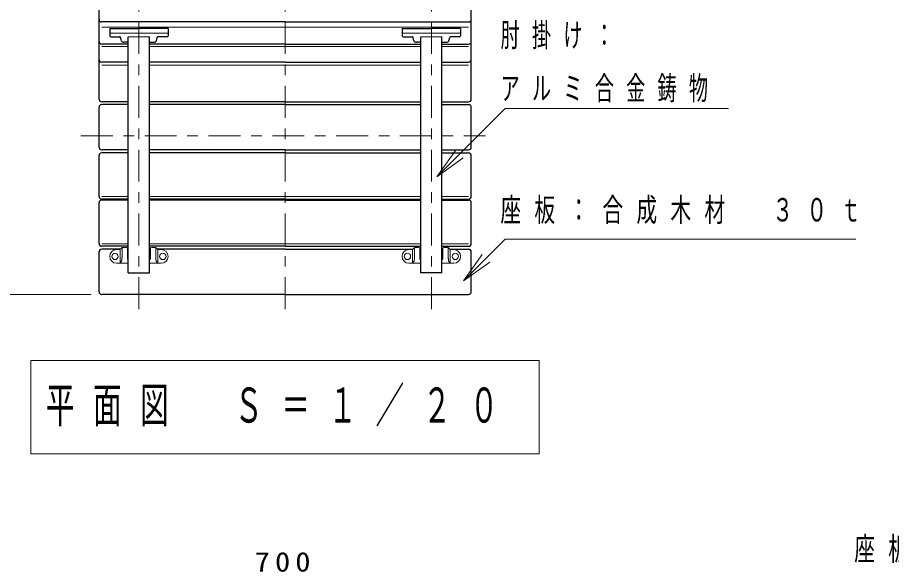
# Model space of a CAD drawing. Units: millimetres on the paper. Extents: x -365 to 0, y -26 to 257.
# Drawn here: x -320.2 to -238, y 161.3 to 213 of the extents above; entities that cross this region are included whole.
import ezdxf

# ---------------------------------------------------------------- set-up
doc = ezdxf.new("R2010")
doc.units = ezdxf.units.MM
doc.linetypes.add('USER2', pattern=[6, 3, -1, 1, -1])
doc.layers.add('LY_1', color=7, linetype='Continuous', lineweight=25)
doc.styles.add('ＭＳ ゴシック', font='')
doc.styles.get('ＭＳ ゴシック').set_extended_font_data('MS Gothic')

msp = doc.modelspace()

# ---------------------------------------------------------------- linework, layer by layer
at = {"layer": 'LY_1', "linetype": 'USER2', "lineweight": 13}
for p, q in [((-308.774, 185.616), (-308.774, 229.058)), ((-295.024, 185.616), (-295.024, 229.058)), ((-281.274, 185.616), (-281.274, 229.058)), ((-314.225, 201.906), (-276.167, 201.906))]:
    msp.add_line(p, q, dxfattribs=at)
at = {"layer": 'LY_1'}
for p, q in [((-312.524, 205.367), (-312.524, 227.135)), ((-277.524, 205.367), (-277.524, 227.135)), ((-295.024, 212.623), (-312.274, 212.623)), ((-295.024, 212.623), (-277.774, 212.623)), ((-311.524, 212.01), (-308.774, 212.01)), ((-311.524, 212.01), (-311.517, 211.33)), ((-306.024, 212.01), (-308.774, 212.01)), ((-306.024, 212.01), (-306.031, 211.33)), ((-284.024, 212.01), (-281.274, 212.01)), ((-284.024, 212.01), (-284.017, 211.33)), ((-278.524, 212.01), (-281.274, 212.01)), ((-278.524, 212.01), (-278.531, 211.33)), ((-309.774, 210.545), (-312.274, 210.545)), ((-311.417, 211.233), (-310.589, 211.233)), ((-310.415, 210.859), (-310.498, 211.173)), ((-309.774, 210.709), (-310.186, 210.709)), ((-307.774, 210.709), (-307.363, 210.709)), ((-295.024, 210.545), (-307.774, 210.545)), ((-307.134, 210.859), (-307.05, 211.173)), ((-306.131, 211.233), (-306.959, 211.233)), ((-295.024, 210.545), (-282.274, 210.545)), ((-283.917, 211.233), (-283.089, 211.233)), ((-282.915, 210.859), (-282.998, 211.173)), ((-282.274, 210.709), (-282.686, 210.709)), ((-280.274, 210.709), (-279.863, 210.709)), ((-280.274, 210.545), (-277.774, 210.545)), ((-279.634, 210.859), (-279.55, 211.173)), ((-278.631, 211.233), (-279.459, 211.233)), ((-309.774, 208.846), (-312.274, 208.846)), ((-295.024, 208.846), (-307.774, 208.846)), ((-295.024, 208.846), (-282.274, 208.846)), ((-280.274, 208.846), (-277.774, 208.846)), ((-309.774, 205.117), (-312.274, 205.117)), ((-309.774, 204.856), (-312.274, 204.856)), ((-295.024, 205.117), (-307.774, 205.117)), ((-295.024, 204.856), (-307.774, 204.856)), ((-295.024, 205.117), (-282.274, 205.117)), ((-295.024, 204.856), (-282.274, 204.856)), ((-280.274, 205.117), (-277.774, 205.117)), ((-280.274, 204.856), (-277.774, 204.856)), ((-312.524, 200.856), (-312.524, 204.606)), ((-277.524, 200.856), (-277.524, 204.606)), ((-309.774, 200.606), (-312.274, 200.606)), ((-295.024, 200.606), (-307.774, 200.606)), ((-295.024, 200.606), (-282.274, 200.606)), ((-280.274, 200.606), (-277.774, 200.606)), ((-312.524, 196.22), (-312.524, 200.063)), ((-309.774, 200.313), (-312.274, 200.313)), ((-295.024, 200.313), (-307.774, 200.313)), ((-295.024, 200.313), (-282.274, 200.313)), ((-280.274, 200.313), (-277.774, 200.313)), ((-277.524, 196.22), (-277.524, 200.063)), ((-312.524, 191.788), (-312.524, 195.631)), ((-309.774, 195.97), (-312.274, 195.97)), ((-309.774, 195.881), (-312.274, 195.881)), ((-295.024, 195.97), (-307.774, 195.97)), ((-295.024, 195.881), (-307.774, 195.881)), ((-295.024, 195.97), (-282.274, 195.97)), ((-295.024, 195.881), (-282.274, 195.881)), ((-280.274, 195.97), (-277.774, 195.97)), ((-280.274, 195.881), (-277.774, 195.881)), ((-277.524, 191.788), (-277.524, 195.631)), ((-309.774, 191.538), (-312.274, 191.538)), ((-295.024, 191.538), (-307.774, 191.538)), ((-295.024, 191.538), (-282.274, 191.538)), ((-280.274, 191.538), (-277.774, 191.538)), ((-312.524, 187.256), (-312.524, 191.006)), ((-310.535, 191.256), (-312.274, 191.256)), ((-295.024, 191.256), (-307.013, 191.256)), ((-295.024, 191.256), (-283.035, 191.256)), ((-279.513, 191.256), (-277.774, 191.256)), ((-277.524, 187.256), (-277.524, 191.006)), ((-295.024, 187.006), (-312.274, 187.006)), ((-295.024, 187.006), (-277.774, 187.006))]:
    msp.add_line(p, q, dxfattribs=at)
at = {"layer": 'LY_1', "lineweight": 13}
for p, q in [((-295.024, 212.129), (-312.274, 212.129)), ((-295.024, 212.129), (-277.774, 212.129)), ((-308.774, 211.562), (-311.519, 211.562)), ((-308.774, 211.562), (-306.029, 211.562)), ((-281.274, 211.562), (-284.019, 211.562)), ((-281.274, 211.562), (-278.529, 211.562)), ((-309.774, 211.233), (-307.774, 211.233)), ((-280.274, 211.233), (-282.274, 211.233)), ((-309.774, 210.319), (-312.274, 210.319)), ((-295.024, 210.319), (-307.774, 210.319)), ((-295.024, 210.319), (-282.274, 210.319)), ((-280.274, 210.319), (-277.774, 210.319)), ((-309.774, 208.557), (-312.274, 208.557)), ((-295.024, 208.557), (-307.774, 208.557)), ((-295.024, 208.557), (-282.274, 208.557)), ((-280.274, 208.557), (-277.774, 208.557)), ((-280.759, 198.066), (-278.992, 200.541)), ((-280.759, 198.066), (-278.638, 200.187)), ((-278.285, 199.833), (-280.759, 198.066)), ((-309.774, 196.207), (-312.274, 196.207)), ((-295.024, 196.207), (-307.774, 196.207)), ((-295.024, 196.207), (-282.274, 196.207)), ((-280.274, 196.207), (-277.774, 196.207)), ((-309.774, 191.775), (-312.274, 191.775)), ((-295.024, 191.775), (-307.774, 191.775)), ((-295.024, 191.775), (-282.274, 191.775)), ((-280.274, 191.775), (-277.774, 191.775)), ((-278.256, 188.275), (-276.489, 190.749)), ((-278.256, 188.275), (-276.135, 190.396)), ((-275.782, 190.042), (-278.256, 188.275)), ((-313.274, 187.006), (-323.524, 187.006)), ((-318.924, 180.808), (-318.924, 172.008)), ((-271.124, 180.808), (-318.924, 180.808)), ((-271.124, 172.008), (-271.124, 180.808)), ((-318.924, 172.008), (-271.124, 172.008))]:
    msp.add_line(p, q, dxfattribs=at)
at = {"layer": 'LY_1', "color": 20}
for p, q in [((-309.774, 189.038), (-309.774, 211.233)), ((-307.774, 189.038), (-307.774, 211.233)), ((-282.274, 189.038), (-282.274, 211.233)), ((-280.274, 189.038), (-280.274, 211.233)), ((-309.774, 189.038), (-307.774, 189.038)), ((-280.274, 189.038), (-282.274, 189.038))]:
    msp.add_line(p, q, dxfattribs=at)
at = {"layer": 'LY_1', "color": 1, "lineweight": 13}
for p, q in [((-310.879, 191.226), (-310.652, 191.226)), ((-310.545, 190.017), (-310.545, 191.155)), ((-310.476, 191.3), (-310.422, 191.353)), ((-310.349, 190.931), (-310.349, 191.348)), ((-309.949, 191.426), (-310.246, 191.426)), ((-309.849, 191.331), (-309.849, 190.353)), ((-307.699, 191.331), (-307.699, 190.353)), ((-307.599, 191.426), (-307.303, 191.426)), ((-307.199, 190.931), (-307.199, 191.348)), ((-307.073, 191.3), (-307.126, 191.353)), ((-307.003, 190.017), (-307.003, 191.155)), ((-306.67, 191.226), (-306.896, 191.226)), ((-283.379, 191.226), (-283.152, 191.226)), ((-283.045, 190.017), (-283.045, 191.155)), ((-282.976, 191.3), (-282.922, 191.353)), ((-282.849, 190.931), (-282.849, 191.348)), ((-282.449, 191.426), (-282.746, 191.426)), ((-282.349, 191.331), (-282.349, 190.353)), ((-280.199, 191.331), (-280.199, 190.353)), ((-280.099, 191.426), (-279.803, 191.426)), ((-279.699, 190.931), (-279.699, 191.348)), ((-279.573, 191.3), (-279.626, 191.353)), ((-279.503, 190.017), (-279.503, 191.155)), ((-279.17, 191.226), (-279.396, 191.226)), ((-309.774, 189.935), (-310.879, 189.935)), ((-309.799, 190.631), (-309.774, 190.631)), ((-309.774, 190.303), (-309.799, 190.303)), ((-307.774, 190.631), (-307.749, 190.631)), ((-307.749, 190.303), (-307.774, 190.303)), ((-306.67, 189.935), (-307.774, 189.935)), ((-283.379, 189.935), (-282.274, 189.935)), ((-282.274, 190.631), (-282.299, 190.631)), ((-282.299, 190.303), (-282.274, 190.303)), ((-280.249, 190.631), (-280.274, 190.631)), ((-280.274, 190.303), (-280.249, 190.303)), ((-280.274, 189.935), (-279.17, 189.935))]:
    msp.add_line(p, q, dxfattribs=at)
at = {"layer": 'LY_1', "lineweight": 13}
for points in [[(-280.759, 198.066), (-274.345, 204.48), (-253.345, 204.48)], [(-278.256, 188.275), (-274.345, 192.186), (-241.345, 192.186)]]:
    msp.add_lwpolyline(points, dxfattribs=at)
at = {"layer": 'LY_1', "color": 1, "lineweight": 13}
for centre in [(-311.024, 190.581), (-306.524, 190.581), (-283.524, 190.581), (-279.024, 190.581)]:
    msp.add_circle(centre, 0.3, dxfattribs=at)
at = {"layer": 'LY_1'}
for centre, radius, start, end in [((-312.274, 212.873), 0.25, 180, 270), ((-277.774, 212.873), 0.25, 270, 0), ((-311.417, 211.333), 0.1, 182, 270), ((-306.131, 211.333), 0.1, 270, 358), ((-283.917, 211.333), 0.1, 182, 270), ((-278.631, 211.333), 0.1, 270, 358), ((-312.274, 210.795), 0.25, 180, 270), ((-310.589, 211.133), 0.1, 23.62938, 90), ((-310.186, 210.959), 0.25, 203.62938, 270), ((-307.363, 210.959), 0.25, 270, 336.37062), ((-306.959, 211.133), 0.1, 90, 156.37062), ((-283.089, 211.133), 0.1, 23.62938, 90), ((-282.686, 210.959), 0.25, 203.62938, 270), ((-279.863, 210.959), 0.25, 270, 336.37062), ((-279.459, 211.133), 0.1, 90, 156.37062), ((-277.774, 210.795), 0.25, 270, 0), ((-312.274, 209.096), 0.25, 180, 270), ((-277.774, 209.096), 0.25, 270, 0), ((-312.274, 205.367), 0.25, 180, 270), ((-312.274, 204.606), 0.25, 90, 180), ((-277.774, 205.367), 0.25, 270, 0), ((-277.774, 204.606), 0.25, 0, 90), ((-312.274, 200.856), 0.25, 180, 270), ((-277.774, 200.856), 0.25, 270, 0), ((-312.274, 200.063), 0.25, 90, 180), ((-277.774, 200.063), 0.25, 0, 90), ((-312.274, 196.22), 0.25, 180, 270), ((-312.274, 195.631), 0.25, 90, 180), ((-277.774, 196.22), 0.25, 270, 0), ((-277.774, 195.631), 0.25, 0, 90), ((-312.274, 191.788), 0.25, 180, 270), ((-277.774, 191.788), 0.25, 270, 0), ((-312.274, 191.006), 0.25, 90, 180), ((-277.774, 191.006), 0.25, 0, 90), ((-312.274, 187.256), 0.25, 180, 270), ((-277.774, 187.256), 0.25, 270, 0)]:
    msp.add_arc(centre, radius, start, end, dxfattribs=at)
at = {"layer": 'LY_1', "color": 1, "lineweight": 13}
for centre, radius, start, end in [((-310.879, 190.581), 0.645, 90, 270), ((-310.652, 191.476), 0.25, 270, 315), ((-310.246, 191.176), 0.25, 90, 135), ((-309.949, 191.331), 0.1, 0, 90), ((-307.599, 191.331), 0.1, 90, 180), ((-307.303, 191.176), 0.25, 45, 90), ((-306.896, 191.476), 0.25, 225, 270), ((-306.67, 190.581), 0.645, 270, 90), ((-283.379, 190.581), 0.645, 90, 270), ((-283.152, 191.476), 0.25, 270, 315), ((-282.746, 191.176), 0.25, 90, 135), ((-282.449, 191.331), 0.1, 360, 90), ((-280.099, 191.331), 0.1, 90, 180), ((-279.803, 191.176), 0.25, 45, 90), ((-279.396, 191.476), 0.25, 225, 270), ((-279.17, 190.581), 0.645, 270, 90), ((-309.799, 190.681), 0.05, 180, 270), ((-309.799, 190.353), 0.05, 179.99999, 270), ((-307.749, 190.681), 0.05, 270, 0), ((-307.749, 190.353), 0.05, 270, 0), ((-282.299, 190.681), 0.05, 180, 270), ((-282.299, 190.353), 0.05, 180, 270), ((-280.249, 190.681), 0.05, 270, 0), ((-280.249, 190.353), 0.05, 270, 0.00001)]:
    msp.add_arc(centre, radius, start, end, dxfattribs=at)
for points in [[(-310.545, 190.017), (-310.523, 190.028), (-310.501, 190.038), (-310.482, 190.052), (-310.463, 190.066), (-310.444, 190.082), (-310.43, 190.101), (-310.416, 190.119), (-310.405, 190.142), (-310.397, 190.164), (-310.389, 190.186), (-310.385, 190.211), (-310.382, 190.234), (-310.378, 190.258), (-310.376, 190.282), (-310.374, 190.306), (-310.372, 190.329), (-310.371, 190.353), (-310.369, 190.377), (-310.368, 190.401), (-310.366, 190.425), (-310.365, 190.449), (-310.364, 190.473), (-310.363, 190.497), (-310.362, 190.521), (-310.361, 190.544), (-310.36, 190.568), (-310.359, 190.592), (-310.358, 190.616), (-310.358, 190.64), (-310.357, 190.664), (-310.356, 190.688), (-310.355, 190.712), (-310.355, 190.736), (-310.354, 190.76), (-310.354, 190.784), (-310.353, 190.808), (-310.352, 190.832), (-310.352, 190.856), (-310.351, 190.879), (-310.351, 190.903), (-310.35, 190.943), (-310.35, 190.951), (-310.35, 190.96), (-310.349, 190.945), (-310.349, 190.931)], [(-307.003, 190.017), (-307.025, 190.028), (-307.047, 190.038), (-307.066, 190.052), (-307.085, 190.066), (-307.104, 190.082), (-307.118, 190.101), (-307.132, 190.119), (-307.143, 190.142), (-307.151, 190.164), (-307.159, 190.186), (-307.163, 190.211), (-307.166, 190.234), (-307.17, 190.258), (-307.172, 190.282), (-307.174, 190.306), (-307.176, 190.329), (-307.177, 190.353), (-307.179, 190.377), (-307.18, 190.401), (-307.182, 190.425), (-307.183, 190.449), (-307.184, 190.473), (-307.185, 190.497), (-307.186, 190.521), (-307.187, 190.544), (-307.188, 190.568), (-307.189, 190.592), (-307.19, 190.616), (-307.191, 190.64), (-307.191, 190.664), (-307.192, 190.688), (-307.193, 190.712), (-307.193, 190.736), (-307.194, 190.76), (-307.195, 190.784), (-307.195, 190.808), (-307.196, 190.832), (-307.196, 190.856), (-307.197, 190.879), (-307.197, 190.903), (-307.198, 190.943), (-307.198, 190.951), (-307.199, 190.96), (-307.199, 190.945), (-307.199, 190.931)], [(-283.045, 190.017), (-283.023, 190.028), (-283.001, 190.038), (-282.982, 190.052), (-282.963, 190.066), (-282.944, 190.082), (-282.93, 190.101), (-282.916, 190.119), (-282.905, 190.142), (-282.897, 190.164), (-282.889, 190.186), (-282.885, 190.211), (-282.882, 190.234), (-282.878, 190.258), (-282.876, 190.282), (-282.874, 190.306), (-282.872, 190.329), (-282.871, 190.353), (-282.869, 190.377), (-282.868, 190.401), (-282.866, 190.425), (-282.865, 190.449), (-282.864, 190.473), (-282.863, 190.497), (-282.862, 190.521), (-282.861, 190.544), (-282.86, 190.568), (-282.859, 190.592), (-282.858, 190.616), (-282.858, 190.64), (-282.857, 190.664), (-282.856, 190.688), (-282.855, 190.712), (-282.855, 190.736), (-282.854, 190.76), (-282.854, 190.784), (-282.853, 190.808), (-282.852, 190.832), (-282.852, 190.856), (-282.851, 190.879), (-282.851, 190.903), (-282.85, 190.943), (-282.85, 190.951), (-282.85, 190.96), (-282.849, 190.945), (-282.849, 190.931)], [(-279.503, 190.017), (-279.525, 190.028), (-279.547, 190.038), (-279.566, 190.052), (-279.585, 190.066), (-279.604, 190.082), (-279.618, 190.101), (-279.632, 190.119), (-279.643, 190.142), (-279.651, 190.164), (-279.659, 190.186), (-279.663, 190.211), (-279.666, 190.234), (-279.67, 190.258), (-279.672, 190.282), (-279.674, 190.306), (-279.676, 190.329), (-279.677, 190.353), (-279.679, 190.377), (-279.68, 190.401), (-279.682, 190.425), (-279.683, 190.449), (-279.684, 190.473), (-279.685, 190.497), (-279.686, 190.521), (-279.687, 190.544), (-279.688, 190.568), (-279.689, 190.592), (-279.69, 190.616), (-279.691, 190.64), (-279.691, 190.664), (-279.692, 190.688), (-279.693, 190.712), (-279.693, 190.736), (-279.694, 190.76), (-279.695, 190.784), (-279.695, 190.808), (-279.696, 190.832), (-279.696, 190.856), (-279.697, 190.879), (-279.697, 190.903), (-279.698, 190.943), (-279.698, 190.951), (-279.699, 190.96), (-279.699, 190.945), (-279.699, 190.931)]]:
    msp.add_open_spline(points, degree=3, knots=[0, 0, 0, 0, 1, 1, 1, 2, 2, 2, 3, 3, 3, 4, 4, 4, 5, 5, 5, 6, 6, 6, 7, 7, 7, 8, 8, 8, 9, 9, 9, 10, 10, 10, 11, 11, 11, 12, 12, 12, 13, 13, 13, 14, 14, 14, 15, 15, 15, 15], dxfattribs=at)

# ---------------------------------------------------------------- texts
at = {"layer": 'LY_1', "style": 'ＭＳ ゴシック'}
for s, insert, char_height, attachment_point in [('\\T1.64;\\W0.6;肘掛け：', (-274.762, 211.28), 2.199, 4), ('\\T1.64;\\W0.6;アルミ合金鋳物', (-274.762, 206.28), 2.199, 4), ('\\T1.64;\\W0.65;座板：合成木材\u3000３０ｔ', (-274.78, 194.836), 2.199, 4), ('\\T1.64;\\W0.6;平面図\u3000Ｓ＝１／２０', (-317.524, 176.408), 3.299, 4), ('\\T1.64;\\W0.65;座板：合成木材\u3000３０ｔ', (-241.506, 162.969), 2.199, 4), ('\\T1.33;\\W1.15;700', (-295.024, 160.915), 1.833, 8)]:
    msp.add_mtext(s, dxfattribs=dict(at, insert=insert, char_height=char_height, attachment_point=attachment_point))

doc.saveas('drawing.dxf')
